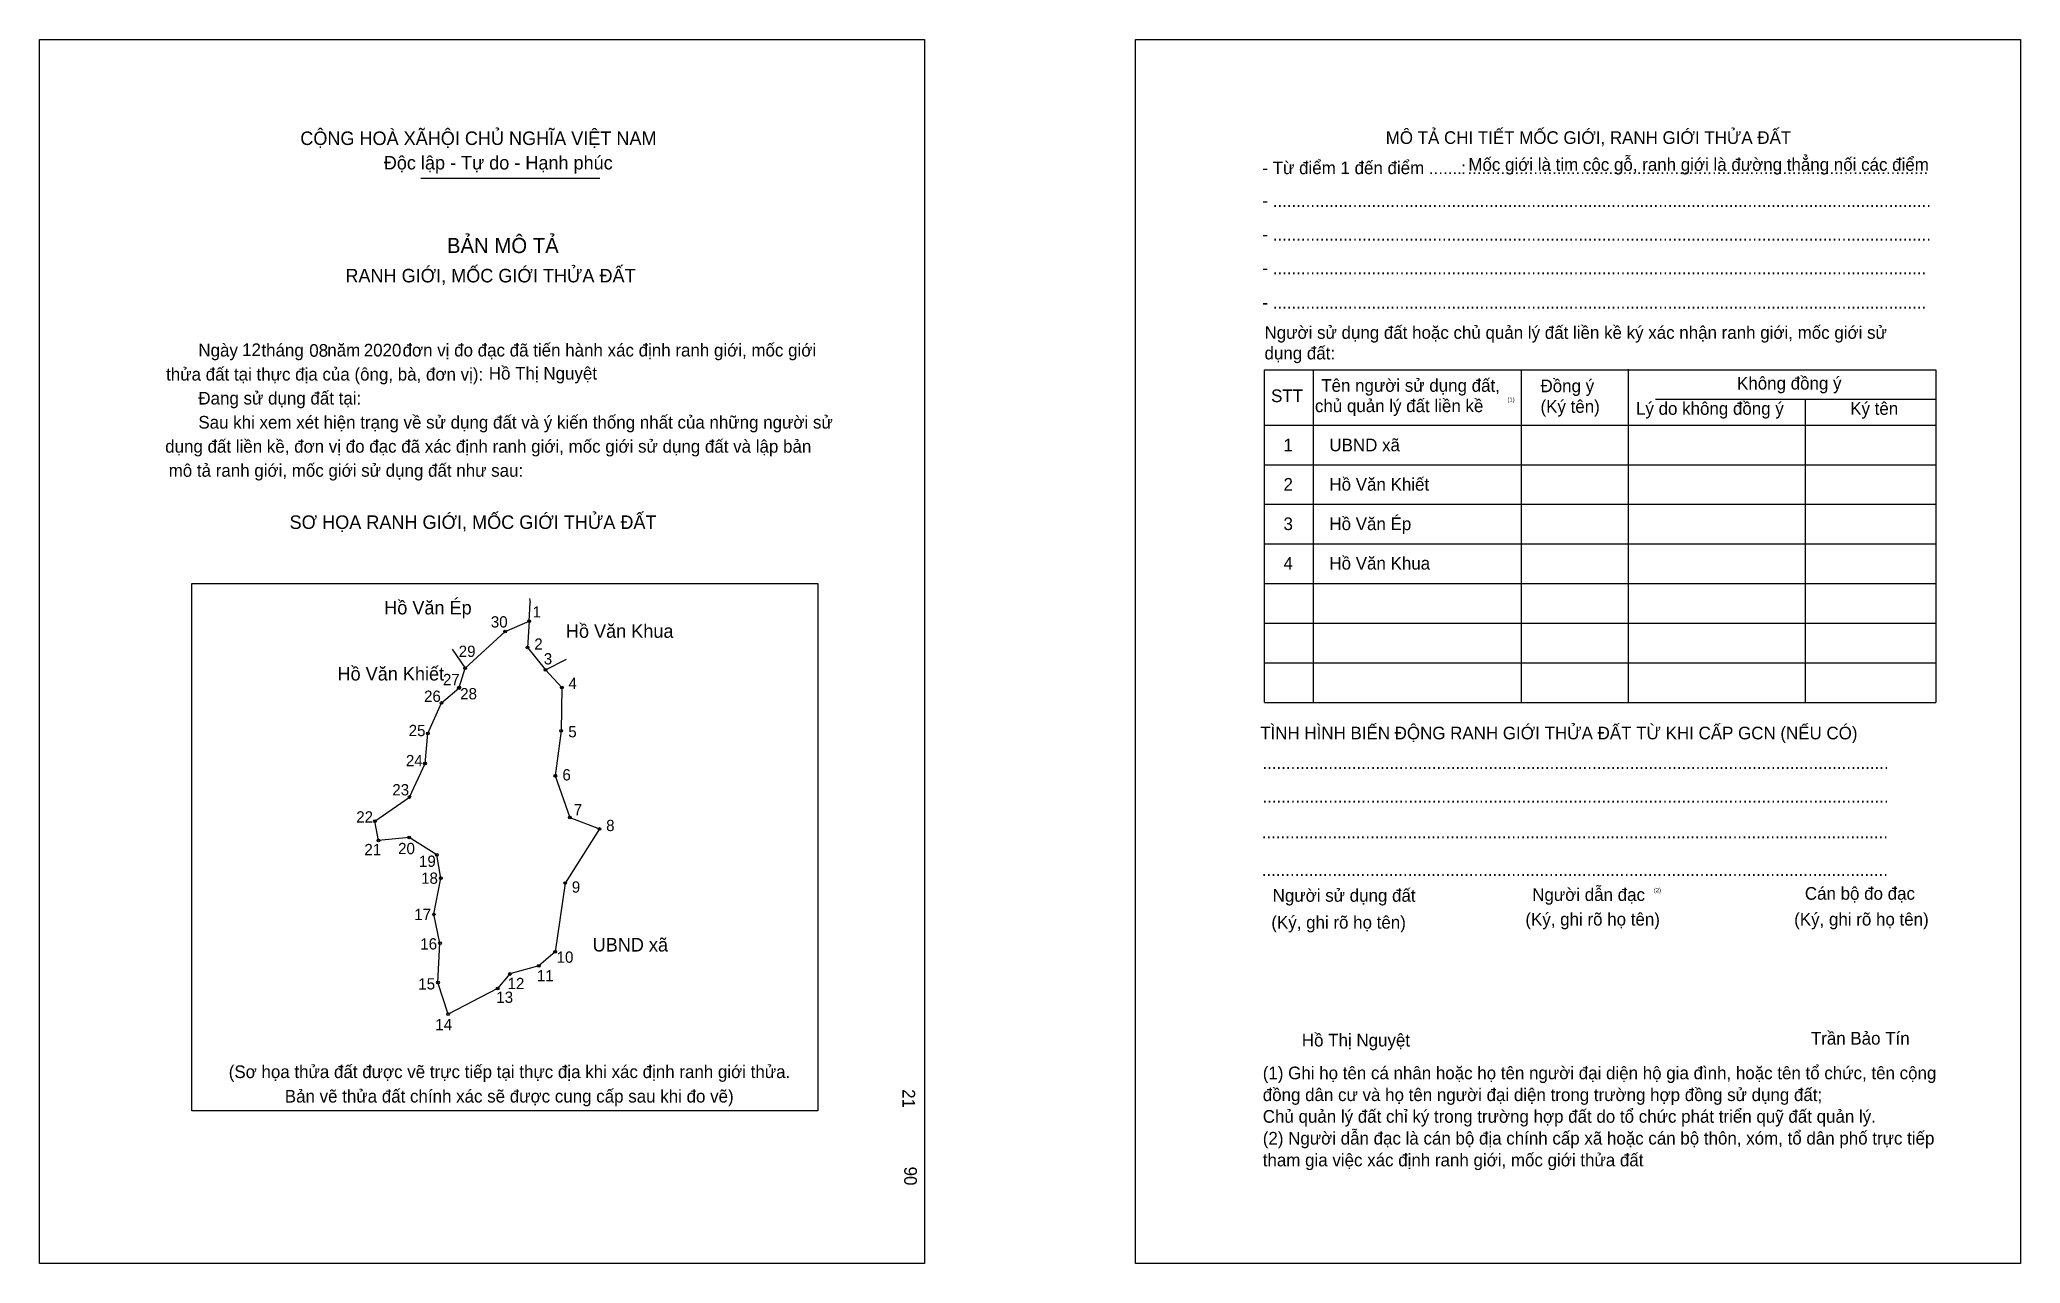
# Model space of a CAD drawing. Extents: x 547094 to 548575, y 1824635 to 1825550.
import ezdxf

# ---------------------------------------------------------------- set-up
doc = ezdxf.new("R2010")
doc.units = 0
for name, color, linetype in [('bmtKhungInTrang1', 7, 'Continuous'), ('bmtKhungInTrang2', 7, 'Continuous'), ('bmtNoiDung', 7, 'Continuous'), ('bmtTemplate', 7, 'Continuous'), ('CanhThua', 7, 'Continuous'), ('MocDinhThua', 7, 'Continuous'), ('RauThua', 7, 'Continuous'), ('SoHieuDinhThua', 7, 'Continuous'), ('TenChuLanCan', 7, 'Continuous')]:
    doc.layers.add(name, color=color, linetype=linetype)

msp = doc.modelspace()

# ---------------------------------------------------------------- linework, layer by layer
at = {"layer": 'bmtKhungInTrang1'}
msp.add_lwpolyline([(547094.2, 1825549.8), (547755.6, 1825549.8), (547755.6, 1824635), (547094.2, 1824635)], close=True, dxfattribs=at)
at = {"layer": 'bmtKhungInTrang2'}
msp.add_lwpolyline([(547913.4, 1825549.8), (548574.8, 1825549.8), (548574.8, 1824635), (547913.4, 1824635)], close=True, dxfattribs=at)
at = {"layer": 'bmtTemplate'}
for p, q in [((547379.3, 1825446.1), (547513, 1825446.1)), ((548046.1, 1825303), (548046.1, 1825054.3)), ((548201.6, 1825303), (548201.6, 1825054.3)), ((548281.7, 1825303.3), (548281.7, 1825054.3)), ((548511.5, 1825303), (548511.5, 1825054.3)), ((548302, 1825281.1), (548511.5, 1825281.1)), ((548009.8, 1825261.6), (548511.5, 1825261.6)), ((548009.8, 1825232), (548511.5, 1825232)), ((548009.8, 1825202.4), (548511.5, 1825202.4)), ((548009.8, 1825172.8), (548511.5, 1825172.8)), ((548009.8, 1825143.2), (548511.5, 1825143.2)), ((548009.8, 1825113.5), (548511.5, 1825113.5)), ((548009.8, 1825083.9), (548511.5, 1825083.9)), ((548009.8, 1825054.3), (548511.5, 1825054.3))]:
    msp.add_line(p, q, dxfattribs=at)
for points in [[(548009.5, 1825303), (548511.5, 1825303)], [(548009.5, 1825303), (548009.5, 1825054.3)], [(548413.8, 1825280.8), (548413.8, 1825054.3)]]:
    msp.add_lwpolyline(points, dxfattribs=at)
msp.add_lwpolyline([(547208, 1824748.9), (547208, 1825143.1), (547676, 1825143.1), (547676, 1824748.9)], close=True, dxfattribs=at)
at = {"layer": 'CanhThua'}
for p, q in [((547442.3, 1825107.4), (547460.1, 1825115.1)), ((547460.1, 1825115.1), (547458.9, 1825095.4)), ((547412.3, 1825079.9), (547442.3, 1825107.4)), ((547458.9, 1825095.4), (547472.4, 1825078.7)), ((547407.8, 1825065.4), (547412.3, 1825079.9)), ((547472.4, 1825078.7), (547484.6, 1825065.5)), ((547384.5, 1825031.1), (547394.7, 1825053.9)), ((547394.7, 1825053.9), (547407.5, 1825065)), ((547407.5, 1825065), (547407.8, 1825065.4)), ((547484.6, 1825065.5), (547484, 1825033)), ((547382.3, 1825008.6), (547384.5, 1825031.1)), ((547484, 1825033), (547479.7, 1824999.4)), ((547370.6, 1824983.6), (547382.3, 1825008.6)), ((547479.7, 1824999.4), (547490.5, 1824968.2)), ((547344.9, 1824965.5), (547370.6, 1824983.6)), ((547347.5, 1824951.1), (547344.9, 1824965.5)), ((547490.5, 1824968.2), (547512.7, 1824959.7)), ((547370.4, 1824953.3), (547347.5, 1824951.1)), ((547391.1, 1824940.3), (547370.4, 1824953.3)), ((547512.7, 1824959.7), (547487.1, 1824919.3)), ((547394.1, 1824922.9), (547391.1, 1824940.3)), ((547389, 1824895.9), (547394.1, 1824922.9)), ((547487.1, 1824919.3), (547479.6, 1824867.9)), ((547393.5, 1824874.4), (547389, 1824895.9)), ((547392, 1824845), (547393.5, 1824874.4)), ((547479.6, 1824867.9), (547467.4, 1824857.4)), ((547445.6, 1824851.3), (547436.6, 1824840.4)), ((547467.4, 1824857.4), (547445.6, 1824851.3)), ((547399.5, 1824821.3), (547392, 1824845)), ((547436.6, 1824840.4), (547399.5, 1824821.3))]:
    msp.add_line(p, q, dxfattribs=at)
at = {"layer": 'MocDinhThua'}
for centre in [(547460.1, 1825115.1), (547442.3, 1825107.4), (547458.9, 1825095.4), (547412.3, 1825079.9), (547472.4, 1825078.7), (547394.7, 1825053.9), (547407.5, 1825065), (547407.8, 1825065.4), (547484.6, 1825065.5), (547384.5, 1825031.1), (547484, 1825033), (547382.3, 1825008.6), (547479.7, 1824999.4), (547370.6, 1824983.6), (547344.9, 1824965.5), (547490.5, 1824968.2), (547347.5, 1824951.1), (547370.4, 1824953.3), (547512.7, 1824959.7), (547391.1, 1824940.3), (547394.1, 1824922.9), (547487.1, 1824919.3), (547389, 1824895.9), (547393.5, 1824874.4), (547479.6, 1824867.9), (547445.6, 1824851.3), (547467.4, 1824857.4), (547392, 1824845), (547436.6, 1824840.4), (547399.5, 1824821.3)]:
    msp.add_circle(centre, 1.01, dxfattribs=at)
at = {"layer": 'RauThua'}
for p, q in [((547460.1, 1825115.1), (547461, 1825129.1)), ((547460.4, 1825132), (547461, 1825129.1)), ((547402.7, 1825094), (547412.3, 1825079.9)), ((547472.4, 1825078.7), (547488, 1825086.6))]:
    msp.add_line(p, q, dxfattribs=at)

# ---------------------------------------------------------------- texts
at = {"layer": 'bmtNoiDung'}
for s, height, p in [('12', 9.46, (547245.6, 1825313.2)), ('08', 9.46, (547295.8, 1825312.7)), ('2020', 9.46, (547336.5, 1825312.9)), ('Hồ Thị Nguyệt', 9.464, (547430, 1825295.6)), ('1', 9.46, (548024, 1825242)), ('UBND xã ', 9.46, (548058.3, 1825242)), ('2', 9.46, (548024, 1825212.6)), ('Hồ Văn Khiết ', 9.464, (548058.3, 1825212.6)), ('3', 9.46, (548024, 1825183.1)), ('Hồ Văn Ép ', 9.46, (548058.3, 1825183.1)), ('4', 9.46, (548024, 1825153.6)), ('Hồ Văn Khua ', 9.464, (548058.3, 1825153.6)), ('Hồ Thị Nguyệt', 9.464, (548037.7, 1824797.1))]:
    msp.add_text(s, height=height, dxfattribs=at).set_placement(p)
for s, p in [('21', (547739.2, 1824765.2)), ('90', (547740.5, 1824707.3))]:
    msp.add_text(s, height=9.46, rotation=270, dxfattribs=at).set_placement(p)
at = {"layer": 'bmtTemplate'}
for s, height, p in [('CỘNG HOÀ XÃHỘI CHỦ NGHĨA VIỆT NAM', 10.094, (547289.1, 1825471)), ('MÔ TẢ CHI TIẾT MỐC GIỚI, RANH GIỚI THỬA ĐẤT', 9.46, (548100.4, 1825471.8)), ('Độc lập - Tự do - Hạnh phúc', 10.094, (547351.5, 1825452.7)), ('- Từ điểm 1 đến điểm .......', 9.46, (548008.2, 1825449.2)), (':', 9.46, (548156.8, 1825449.2)), ('Mốc giới là tim cộc gỗ, ranh giới là đường thẳng nối các điểm', 9.46, (548162.2, 1825451.7)), ('..................................................................................................', 9.46, (548161.5, 1825449.2)), ('- ............................................................................................................................................', 9.46, (548008.2, 1825424.7)), ('BẢN MÔ TẢ', 11.36, (547398.7, 1825390.2)), ('- ............................................................................................................................................', 9.46, (548008.2, 1825399.6)), ('RANH GIỚI, MỐC GIỚI THỬA ĐẤT', 10.094, (547322.8, 1825368.3)), ('- ...........................................................................................................................................', 9.46, (548008.2, 1825374.4)), ('- ...........................................................................................................................................', 9.46, (548008.2, 1825348.6)), ('Người sử dụng đất hoặc chủ quản lý đất liền kề ký xác nhận ranh giới, mốc giới sử', 9.46, (548009.8, 1825326.1)), ('Ngày     tháng     năm         đơn vị đo đạc đã tiến hành xác định ranh giới, mốc giới ', 9.464, (547212.9, 1825312.9)), ('dụng đất:', 9.46, (548009.8, 1825310.7)), ('thửa đất tại thực địa của (ông, bà, đơn vị):', 9.464, (547188.8, 1825294.9)), ('Tên người sử dụng đất,', 9.46, (548052.2, 1825286.5)), ('Đồng ý', 9.46, (548216.1, 1825286.2)), ('Không đồng ý', 9.46, (548363, 1825288.2)), ('Đang sử dụng đất tại:', 9.464, (547212.9, 1825277)), ('STT', 9.46, (548014.7, 1825278.8)), ('chủ quản lý đất liền kề', 9.46, (548047.5, 1825271.3)), ('(1)', 3.15, (548191.4, 1825279.1)), ('(Ký tên)', 9.46, (548216.1, 1825270.8)), ('Lý do không đồng ý', 9.46, (548287.5, 1825269.3)), ('Ký tên', 9.46, (548447.6, 1825269.3)), ('Sau khi xem xét hiện trạng về sử dụng đất và ý kiến thống nhất của những người sử ', 9.464, (547212.9, 1825259)), ('dụng đất liền kề, đơn vị đo đạc đã xác định ranh giới, mốc giới sử dụng đất và lập bản', 9.464, (547188.1, 1825241)), ('mô tả ranh giới, mốc giới sử dụng đất như sau:', 9.464, (547190.7, 1825223)), ('SƠ HỌA RANH GIỚI, MỐC GIỚI THỬA ĐẤT', 10.094, (547281.1, 1825184)), ('TÌNH HÌNH BIẾN ĐỘNG RANH GIỚI THỬA ĐẤT TỪ KHI CẤP GCN (NẾU CÓ)', 9.46, (548006.6, 1825026.7)), ('.....................................................................................................................................', 9.4742, (548008.2, 1825004.5)), ('.....................................................................................................................................', 9.4742, (548008.2, 1824979.3)), ('.....................................................................................................................................', 9.4742, (548007.7, 1824952.7)), ('.....................................................................................................................................', 9.4742, (548007.7, 1824924.5)), ('Người sử dụng đất', 9.46, (548015.9, 1824905.3)), ('Người dẫn đạc', 9.46, (548209.9, 1824905.9)), ('(2)', 3.15, (548300.8, 1824912.4)), ('Cán bộ đo đạc', 9.46, (548413.7, 1824906.8)), ('(Ký, ghi rõ họ tên)', 9.46, (548014.9, 1824885.2)), ('(Ký, ghi rõ họ tên)', 9.46, (548204.8, 1824887.5)), ('(Ký, ghi rõ họ tên)', 9.46, (548405.7, 1824887.5)), ('Trần Bảo Tín', 9.46, (548418.2, 1824798.5)), ('(Sơ họa thửa đất được vẽ trực tiếp tại thực địa khi xác định ranh giới thửa.', 9.464, (547235.6, 1824773.5)), ('(1) Ghi họ tên cá nhân hoặc họ tên người đại diện hộ gia đình, hoặc tên tổ chức, tên cộng', 9.46, (548008.5, 1824772.6)), ('Bản vẽ thửa đất chính xác sẽ được cung cấp sau khi đo vẽ)', 9.464, (547277.5, 1824755.2)), ('đồng dân cư và họ tên người đại diện trong trường hợp đồng sử dụng đất;', 9.46, (548008.5, 1824756.3)), ('Chủ quản lý đất chỉ ký trong trường hợp đất do tổ chức phát triển quỹ đất quản lý.', 9.46, (548008.5, 1824740.1)), ('(2) Người dẫn đạc là cán bộ địa chính cấp xã hoặc cán bộ thôn, xóm, tổ dân phố trực tiếp', 9.46, (548008.5, 1824723.8)), ('tham gia việc xác định ranh giới, mốc giới thửa đất', 9.46, (548008.5, 1824707.5))]:
    msp.add_text(s, height=height, dxfattribs=at).set_placement(p)
at = {"layer": 'SoHieuDinhThua'}
for s, p in [('30', (547431.5, 1825110.3)), ('1', (547462.8, 1825117.8)), ('2', (547464, 1825093.7)), ('29', (547407.5, 1825088.3)), ('3', (547471.1, 1825082.7)), ('27', (547395.7, 1825067.2)), ('4', (547489.5, 1825064.3)), ('26', (547381.6, 1825054.7)), ('28', (547408.6, 1825056.6)), ('25', (547370.1, 1825029.1)), ('5', (547489.4, 1825028.2)), ('24', (547368, 1825006.6)), ('6', (547485, 1824996)), ('23', (547357.9, 1824984.8)), ('22', (547330.9, 1824964.5)), ('7', (547493.5, 1824969.9)), ('8', (547517.7, 1824958.1)), ('21', (547337, 1824940.1)), ('20', (547362.2, 1824940.9)), ('19', (547377.8, 1824931.4)), ('18', (547379.4, 1824918.7)), ('9', (547492, 1824912.1)), ('17', (547374.3, 1824891.6)), ('16', (547378.8, 1824869.6)), ('10', (547480.7, 1824859.7)), ('15', (547377.3, 1824839.7)), ('12', (547444, 1824840)), ('11', (547465.9, 1824845.8)), ('13', (547435.6, 1824829.7)), ('14', (547390, 1824809.3))]:
    msp.add_text(s, height=8.43, dxfattribs=at).set_placement(p)
at = {"layer": 'TenChuLanCan'}
for s, height, p in [('Hồ Văn Ép', 10.11, (547351.8, 1825120.1)), ('Hồ Văn Khua', 10.111, (547487.6, 1825102.6)), ('Hồ Văn Khiết', 10.111, (547316.9, 1825070.7)), ('UBND xã', 10.11, (547507.6, 1824868.1))]:
    msp.add_text(s, height=height, dxfattribs=at).set_placement(p)

doc.saveas('drawing.dxf')
